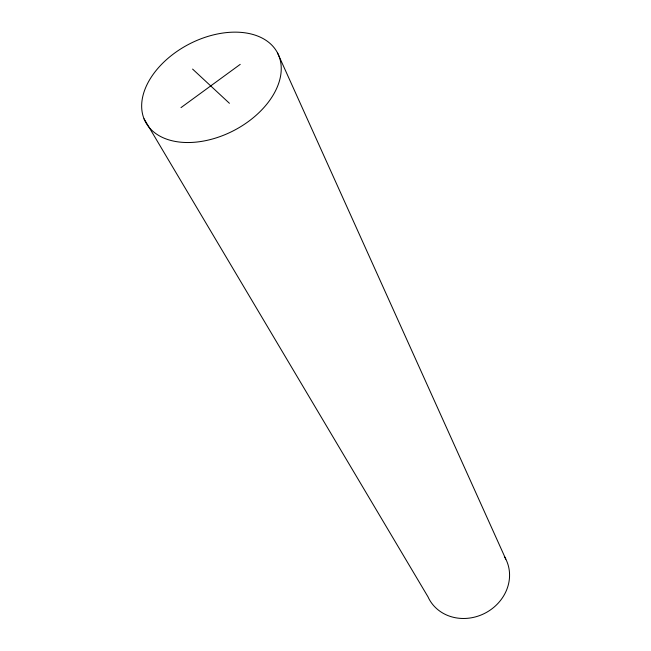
<?xml version="1.0" encoding="UTF-8"?>
<svg xmlns="http://www.w3.org/2000/svg" width="651" height="651" viewBox="0 0 651 651"><rect width="100%" height="100%" fill="white"/><g stroke="black" fill="none" stroke-linecap="round" stroke-linejoin="round"><path stroke-width="0.98" d="M180.986 107.627L240.219 64.368M192.59 69.079L229.429 103.297M144.034 118.807L427.976 596.804A43.251 38.848 -27.5 0 0 485.386 612.998A43.251 38.848 -27.5 0 0 504.354 556.515M277.538 52.951A74.499 48.662 -27.5 0 1 197.855 141.918A74.499 48.662 -27.5 0 1 158.966 67.143A74.499 48.662 -27.5 0 1 277.538 52.951L505.827 559.176"/></g></svg>
